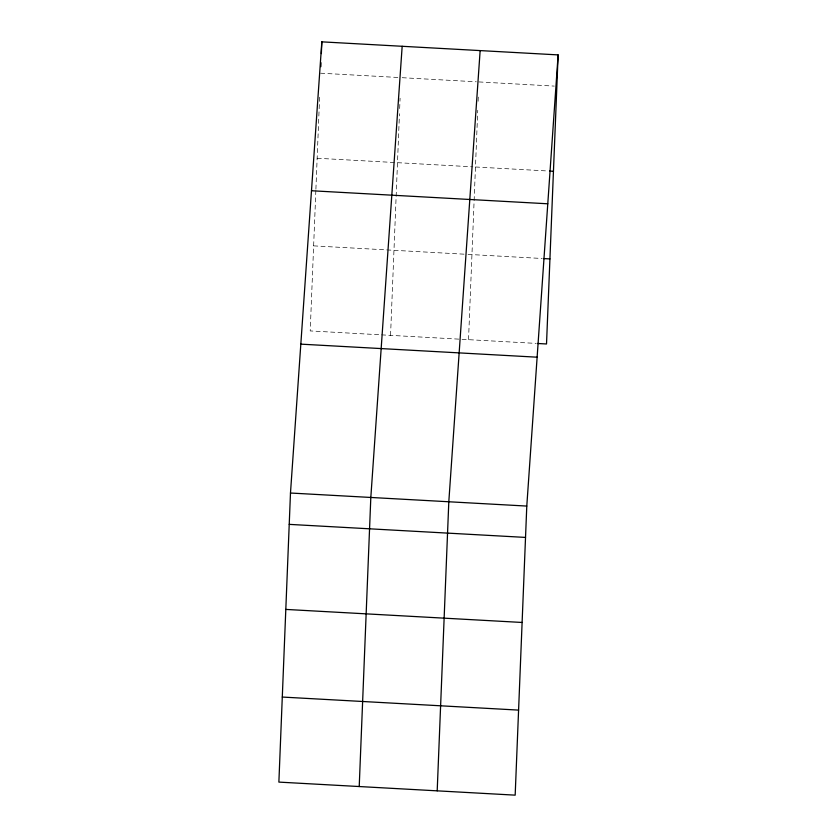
<?xml version="1.0" encoding="UTF-8"?>
<svg xmlns="http://www.w3.org/2000/svg" width="837" height="837" viewBox="0 0 837 837"><rect width="100%" height="100%" fill="white"/><g stroke="black" fill="none" stroke-linecap="round" stroke-linejoin="round"><path stroke-width="0.63" stroke-dasharray="4.18 3.14" d="M315.863 190.459L310.213 330.929L380.186 334.79M315.905 189.172L319.64 96.391M390.555 335.365L399.458 113.717M399.667 108.559L400.086 98.243M468.532 339.665L477.749 110.285M478.115 101.267L478.366 94.822M320.571 73.196L398.318 77.485M402.21 77.705L476.284 81.796M478.89 81.932L554.261 86.096M317.15 158.245L472.874 166.845M475.468 166.981L548.256 171.01M313.634 245.869L466.753 254.322M468.05 254.396L542.135 258.487M381.484 334.863L460.737 339.236M462.034 339.309L536.119 343.4"/><path stroke-width="1.26" d="M290.481 493.024L278.878 782.103L515.173 795.15L526.787 506.071L558.122 54.897L321.827 41.85L290.481 493.024L526.787 506.071M320.833 66.667L320.989 62.744M321.356 53.599L321.827 41.85M359.219 786.539L370.822 497.46L402.168 46.286M437.196 790.839L448.81 501.771L480.145 50.597M558.122 54.897L546.519 343.976L537.417 343.473M549.553 171.072L553.445 171.292M311.49 190.742L547.785 203.789M543.433 258.56L549.93 258.915M300.828 344.143L537.124 357.19M289.225 524.37L525.521 537.417M285.815 609.42L522.11 622.466M282.289 697.054L518.584 710.1"/></g></svg>
